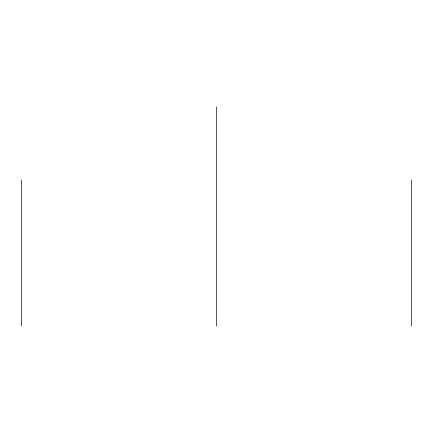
<?xml version="1.0" encoding="UTF-8"?>
<svg xmlns="http://www.w3.org/2000/svg" width="433" height="433" viewBox="0 0 433 433"><rect width="100%" height="100%" fill="white"/><g stroke="black" fill="none" stroke-linecap="round" stroke-linejoin="round"><path stroke-width="0.65" d="M411.35 179.966L411.35 326.103M216.5 106.897L216.5 326.103M21.65 179.966L21.65 326.103"/></g></svg>
